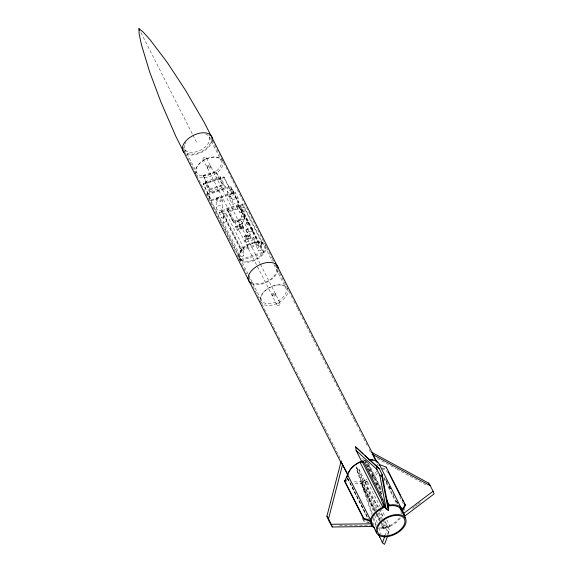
<?xml version="1.0" encoding="UTF-8"?>
<svg xmlns="http://www.w3.org/2000/svg" width="573" height="573" viewBox="0 0 573 573"><rect width="100%" height="100%" fill="white"/><g stroke="black" fill="none" stroke-linecap="round" stroke-linejoin="round"><path stroke-width="0.43" stroke-dasharray="2.87 2.15" d="M227.567 190.981L227.56 191.454A2.801 2.192 -2.2 0 0 231.399 193.144A2.801 2.192 -2.2 0 0 232.559 189.763L232.187 189.477L227.567 190.981L227.696 194.92A2.801 2.192 -2.2 0 0 231.535 196.611A2.801 2.192 -2.2 0 0 232.695 193.23L232.187 189.477M227.696 194.92L227.696 194.448M369.127 523.063L363.812 521.358L363.812 520.656L369.528 522.512M388.215 534.502L389.303 529.724L384.805 520.8M385.156 535.397L386.99 530.476L382.972 522.555M387.47 534.645L389.303 529.724M381.854 523.393C385.873 529.638 383.931 530.19 381.274 523.615M345.899 481.664L347.245 479.272M403.843 510.615L405.011 508.523M380.4 507.341L367.178 481.277C365.309 493.561 380.794 505.88 383.036 517.541M412.467 508.373L414.601 506.754M415.318 506.217L417.452 504.605M418.161 504.068L420.303 502.449M347.424 479.057L347.811 479.014L367.952 518.809M374.434 511.209L363.705 490.058L364.829 489.621L375.2 510.056M386.811 519.976L390.02 526.293L386.281 526.594L382.692 519.518M367.178 481.277L362.852 482.889L356.9 470.426L356.42 466.859L359.214 469.674L364.672 480.439L367.143 488.869L377.514 509.304M390.02 526.293L388.014 527.124L386.281 526.594M364.672 480.439L362.365 481.177M203.157 175.402L215.871 171.27L222.718 184.771L222.754 185.545L210.033 189.677L203.157 175.402L210.033 189.677M203.186 176.169L215.899 172.036L215.871 171.27M205.177 181.698L220.211 176.806L225.232 186.712L225.289 188.252L210.262 193.144L205.241 183.238L205.177 181.698L210.205 191.597L210.262 193.144M203.171 183.668L223.979 176.899L232.201 193.108L232.237 193.875L211.43 200.643L203.171 183.668L211.43 200.643M205.241 183.238L220.268 178.346L220.211 176.806M203.207 184.434L224.014 177.673L223.979 176.899M210.005 188.911L222.718 184.771M210.205 191.597L225.232 186.712M207.455 193.688L230.575 186.175L263.917 251.905L263.967 253.058L240.846 260.572L207.498 194.849L207.455 193.688L240.803 259.419L240.846 260.572M207.498 194.849L230.618 187.328L230.575 186.175M211.394 199.87L232.323 192.943M229.515 194.419L235.295 192.542L238.039 197.943L238.218 202.57L232.437 204.446L229.694 199.046L229.515 194.419L232.258 199.827L232.437 204.446M229.694 199.046L235.474 197.162L235.295 192.542M232.258 199.827L238.039 197.943M226.536 208.422L238.089 204.661L244.943 218.17L233.383 221.923L226.536 208.422L233.412 222.696L244.972 218.936L244.915 217.396L238.905 205.471M221.937 210.692L242.744 203.931L262.391 242.644L262.434 243.804L241.627 250.566L221.98 211.852L221.937 210.692L241.584 249.413L241.627 250.566M221.98 211.852L242.787 205.084L242.744 203.931M228.326 211.251L239.886 207.49L239.915 208.264L228.362 212.024L228.326 211.251L233.354 221.157L233.412 222.696M226.013 213.163L223.126 214.101L223.456 222.575L240.818 256.79L243.704 255.852L243.375 247.378L226.013 213.163L226.349 221.636L243.704 255.852M241.04 208.278L243.933 207.333L244.263 215.813L261.625 250.029L258.731 250.967L241.376 216.752L241.04 208.278L258.402 242.494L258.731 250.967M223.456 222.575L226.349 221.636M241.376 216.752L244.263 215.813M233.354 221.157L244.915 217.396M237.444 220.999L240.911 219.867L242.737 223.47L242.751 223.857L239.285 224.981L239.256 224.215L241.57 223.463L243.625 227.51L243.654 228.283L241.34 229.035L237.444 220.999L239.27 224.595L242.737 223.47M246.433 222.79L248.173 222.231L248.868 223.964L247.135 224.53L246.433 222.79L247.135 224.53M235.668 226.428L239.134 225.304L240.732 228.455L240.767 229.221L237.294 230.353L235.668 226.428L237.294 230.353M246.454 223.176L248.188 222.611M235.696 227.202L239.163 226.07L239.134 225.304M247.121 224.143L248.854 223.577L248.868 223.964M237.265 229.58L240.732 228.455M241.34 229.035L241.312 228.262L243.625 227.51M245.86 229.408L251.64 227.531L253.015 230.231L253.044 230.998L247.264 232.882L245.86 229.408L247.264 232.882M245.896 230.174L251.669 228.298L251.64 227.531M247.235 232.108L253.015 230.231M244.621 236.105L249.241 234.601L250.609 237.301L250.645 238.074L246.018 239.578L244.621 236.105L246.018 239.578M244.65 236.878L249.269 235.374L249.241 234.601M245.989 238.805L250.609 237.301M253.803 239.664L245.137 242.486L245.043 240.173L253.717 237.358L256.231 242.307L256.317 244.621L253.803 239.664L253.717 237.358M247.651 247.436L247.557 245.129L256.231 242.307M243.375 247.378L240.481 248.317L240.818 256.79M258.402 242.494L261.288 241.548L261.625 250.029M241.584 249.413L262.391 242.644M240.803 259.419L263.917 251.905M376.54 509.877L362.859 482.853L360.84 483.333L374.864 510.98M367.143 488.869L368.332 488.554M383.681 528.356L385.701 527.869L383.974 527.346L382.785 527.661L381.195 524.524M363.891 460.499L365.187 460.162M365.137 460.413L364.743 460.499L382.37 495.251M339.46 525.728L370.695 525.362M360.84 483.333L361.95 484.149L375.487 510.837M382.785 527.661L384.247 528.098M364.342 460.628L366.04 461.15L381.589 491.806M381.761 468.757L386.317 470.225L387.513 472.575M382.177 468.062L386.259 469.387M377.356 458.536L396.165 468.714M396.939 469.137L427.967 485.925M386.99 530.476L389.131 532.038M399.832 496.855L401.816 500.773M402.217 501.554L403.406 503.903M389.346 486.219L390.542 488.59M386.474 480.862L387.685 483.254M389.303 486.448L390.521 488.841M396.595 500.809L398.214 503.996M385.708 479.644L386.911 482.015M388.917 485.976L390.528 489.141M392.935 493.89L393.737 495.473M396.552 501.017L398.156 504.183M376.955 463.629L377.743 465.183M383.931 477.373L397.555 504.233M212.289 140.27L272.297 258.559M272.447 258.853L273.658 261.238M276.487 266.81L279.474 272.705M279.724 273.192L293.483 300.316M293.892 301.119L297.129 307.5M297.53 308.295L350.153 412.016M350.554 412.811L353.792 419.192M354.2 419.995L357.437 426.376M359.056 429.564L367.558 446.317M369.177 449.511L371.605 454.296M383.745 478.233L397.103 504.562M400.742 511.739L401.96 514.139M209.138 136.811L221.013 160.225M264.411 245.76A13.673 7.979 -26.9 0 1 249.248 261.209A13.673 7.979 -26.9 0 1 242.988 248.883A13.673 7.979 -26.9 0 1 264.411 245.76L272.361 261.438M273.951 264.568L285.884 288.083A13.673 7.979 -26.9 0 1 270.714 303.525A13.673 7.979 -26.9 0 1 264.461 291.199A13.673 7.979 -26.9 0 1 285.884 288.083M242.787 205.084L262.434 243.804M251.669 228.298L253.044 230.998M230.618 187.328L263.967 253.058M235.474 197.162L238.218 202.57M224.014 177.673L232.237 193.875M244.972 218.936L238.089 204.661M368.418 463.192L381.138 488.26M367.128 461.723L381.152 489.371M365.76 460.398L381.69 491.792M236.792 206.746L239.528 212.153M366.34 464.574L365.144 462.21L366.312 464.574M371.54 474.831L373.539 478.77L372.321 476.421M362.716 458.192L363.497 459.725M249.269 235.374L250.645 238.074M220.268 178.346L225.289 188.252M242.751 223.857L240.911 219.867M215.899 172.036L222.754 185.545M243.654 228.283L241.57 223.463M210.484 165.568A1.862 1.089 -26.9 0 1 208.414 167.674A1.862 1.089 -26.9 0 1 207.562 165.991A1.862 1.089 -26.9 0 1 210.484 165.568L210.943 166.471A1.862 1.089 -26.9 0 1 208.873 168.577A1.862 1.089 -26.9 0 1 208.02 166.893A1.862 1.089 -26.9 0 1 210.943 166.471M275.348 293.426A1.862 1.089 -26.9 0 1 273.278 295.532A1.862 1.089 -26.9 0 1 272.426 293.849A1.862 1.089 -26.9 0 1 275.348 293.426L275.806 294.329A1.862 1.089 -26.9 0 1 273.736 296.434A1.862 1.089 -26.9 0 1 272.884 294.751A1.862 1.089 -26.9 0 1 275.806 294.329M206.294 157.554A1.862 1.089 -26.9 0 1 204.224 159.659A1.862 1.089 -26.9 0 1 203.372 157.976A1.862 1.089 -26.9 0 1 206.294 157.554L260.078 263.566M260.486 264.361L280.297 303.418A1.862 1.089 -26.9 0 1 278.227 305.524A1.862 1.089 -26.9 0 1 277.375 303.84A1.862 1.089 -26.9 0 1 280.297 303.418M239.256 224.215L241.312 228.262M140.944 32.625L192.564 134.361M192.965 135.156L197.399 143.902M239.163 226.07L240.767 229.221M245.043 240.173L247.557 245.129M380.801 508.129L385.206 516.817M207.154 167.259L207.612 168.154M272.025 295.109L272.476 296.012M202.971 159.237L276.974 305.101M365.173 482.101L378.438 508.308M378.796 508.953L383.265 517.827M384.626 520.671L387.405 526.157M379.104 512.448L382.298 518.737M378.087 512.864L381.36 519.382M376.79 513.2L380.386 520.27M380.78 521.058L383.974 527.346M375.888 511.617L380.264 520.248M376.468 514.139L379.67 520.456M376.024 514.339L379.605 521.394M221.293 211.201L224.036 216.601M219.173 212.476L221.916 217.883M184.75 149.188L196.625 172.602M240.023 258.137L247.973 273.808M248.367 274.596L261.489 300.46M220.82 223.04L184.098 150.649A14.919 8.71 -26.9 0 0 203.043 150.72A14.919 8.71 -26.9 0 0 209.231 135.371M221.221 223.835L224.451 230.196M224.852 230.991L228.083 237.358M228.484 238.153L231.714 244.513M232.115 245.308L235.345 251.676M236.957 254.856L246.648 273.944M250.68 281.909L278.206 336.158M278.614 336.953L281.852 343.334M282.253 344.137L296.019 371.261M296.42 372.056L299.658 378.445M300.066 379.24L303.303 385.622M303.704 386.417L306.942 392.806M307.35 393.601L321.109 420.725M321.517 421.527L324.755 427.909M325.156 428.704L341.35 460.62M372.514 522.053L374.943 526.838M347.503 477.76L368.339 518.83M347.847 478.562L367.966 518.214M362.222 518.228L363.812 521.358M361.95 484.149L363.705 490.058M359.214 469.674L373.567 511.947M374.721 515.328L377.593 523.786M379.025 528.012L381.038 533.929M372.192 513.286L356.42 466.859L364.005 482.516M373.625 517.505L376.203 525.104M356.9 470.426L371.87 514.497M373.302 518.708L375.874 526.279M362.859 482.853L364.829 489.621M347.532 478.04L347.811 479.014M216.035 199.196L216.1 199.827A3.109 2.435 -2.2 0 0 219.509 201.696A3.109 2.435 -2.2 0 0 222.245 199.16A3.109 2.435 -2.2 0 0 219.316 196.847L218.506 196.904A3.109 2.435 -2.2 0 0 216.035 199.196L216.386 208.056M248.703 235.954A1.246 0.974 -2.2 0 1 246.762 236.713A1.246 0.974 -2.2 0 1 246.934 235.03A1.246 0.974 -2.2 0 1 248.703 235.954L248.739 236.728A1.246 0.974 -2.2 0 1 246.791 237.487A1.246 0.974 -2.2 0 1 246.963 235.797A1.246 0.974 -2.2 0 1 248.739 236.728M246.225 235.84L246.261 236.613M233.111 190.809L233.247 194.276M222.245 199.375L222.589 208.235A3.109 2.435 -2.2 0 1 217.79 210.212A3.109 2.435 -2.2 0 1 218.084 205.986A3.109 2.435 -2.2 0 1 222.589 208.235M399.395 517.899A16.166 9.433 -26.9 0 1 378.825 527.848M400.391 517.985A17.405 10.156 -26.9 0 1 378.237 528.7M377.55 472.969A17.405 10.156 -26.9 0 1 373.352 477.445M367.673 481.048A17.405 10.156 -26.9 0 1 352.832 483.211M349.014 480.983A17.405 10.156 -26.9 0 1 347.596 478.362M377.972 464.689A16.166 9.433 -26.9 0 1 378.137 465.627M376.776 470.884A16.166 9.433 -26.9 0 1 372.199 476.134M366.921 479.486A16.166 9.433 -26.9 0 1 364.013 480.69L362.537 481.155A16.166 9.433 -26.9 0 1 353.14 481.492M278.127 270.019A16.166 9.433 -26.9 0 1 267.448 281.973A16.166 9.433 -26.9 0 1 251.497 283.535M275.011 265.027A14.919 8.71 -26.9 0 1 268.823 280.376A14.919 8.71 -26.9 0 1 249.871 280.312M249.584 279.61A14.919 8.71 -26.9 0 1 249.685 275.52M212.347 140.364A16.166 9.433 -26.9 0 1 202.598 151.816A16.166 9.433 -26.9 0 1 187.049 154.438M183.804 149.954A14.919 8.71 -26.9 0 1 183.904 145.864M287.445 288.42A14.919 8.71 -26.9 0 1 272.089 305.058A14.919 8.71 -26.9 0 1 262.57 293.562A14.919 8.71 -26.9 0 1 285.977 286.643M265.521 245.201A14.919 8.71 -26.9 0 1 249.37 261.99A14.919 8.71 -26.9 0 1 241.613 249.169A14.919 8.71 -26.9 0 1 265.127 244.549M222.582 160.562A14.919 8.71 -26.9 0 1 213.793 174.772A14.919 8.71 -26.9 0 1 196.367 174.715M195.973 174.063A14.919 8.71 -26.9 0 1 204.762 159.846A14.919 8.71 -26.9 0 1 222.188 159.91M205.7 134.082A13.673 7.979 -26.9 0 1 200.55 150.119A13.673 7.979 -26.9 0 1 184.578 144.804M184.793 144.195A13.673 7.979 -26.9 0 1 185.767 142.34M243.167 226.614L240.853 227.366L240.889 228.133L243.196 227.381L243.167 226.614M369.943 471.672L366.741 465.362L369.922 471.686M377.141 485.868L375.136 481.929L377.134 485.904M381.539 494.549L379.541 490.603L381.539 494.592M217.217 199.576L217.196 199.175A1.948 1.533 -2.2 0 1 220.118 197.943A1.948 1.533 -2.2 0 1 220.261 200.521A1.948 1.533 -2.2 0 1 217.217 199.576M240.166 212.368A1.246 0.723 -26.9 0 0 241.734 211.043A1.246 0.723 -26.9 0 0 239.865 211.122A1.246 0.723 -26.9 0 0 240.166 212.368M237.43 206.968A1.246 0.723 -26.9 0 0 238.991 205.643A1.246 0.723 -26.9 0 0 237.129 205.721A1.246 0.723 -26.9 0 0 237.43 206.968M222.553 218.098A1.246 0.723 -26.9 0 0 224.115 216.773A1.246 0.723 -26.9 0 0 222.252 216.852A1.246 0.723 -26.9 0 0 222.553 218.098M219.81 212.698A1.246 0.723 -26.9 0 0 221.379 211.373A1.246 0.723 -26.9 0 0 219.509 211.451A1.246 0.723 -26.9 0 0 219.81 212.698M202.749 175.818A13.673 7.979 -26.9 0 0 221.536 162.274A13.673 7.979 -26.9 0 0 202.176 161.142A13.673 7.979 -26.9 0 0 202.749 175.818"/><path stroke-width="0.86" d="M346.636 477.696L347.646 474.788L370.487 519.811L370.28 521.237L363.755 519.109L344.609 481.384L347.646 474.788M386.202 467.138L405.276 504.741L405.34 505.572L402.504 510.744L379.355 464.467L386.202 467.138L386.195 467.847M360.123 462.146L362 461.38L363.726 461.902L382.864 499.635L384.82 506.317L386.145 508.924L388.286 510.486L381.905 476.564L382.076 474.251L379.247 468.678L355.64 446.847L356.127 450.493L361.577 461.244L363.16 460.964M388.286 510.486L388.458 508.172L382.076 474.251M369.922 520.642L372.543 526.515L332.383 526.988L328.601 520.255L326.904 516.187L341.021 461.731L348.14 474.931M332.383 526.988L328.544 518.708L342.683 464.173M387.606 536.142L384.547 544.35L382.413 542.789L384.855 536.221M344.609 481.384L345.827 479.171M405.276 504.741L402.196 509.483M370.487 519.811L369.42 520.083L363.69 518.279L344.617 480.675M433.059 491.211L434.069 493.926L404.875 516.008L403.858 513.293L433.059 491.211L430.23 485.646L428.59 483.118L371.82 452.391M347.41 476.285A17.405 10.156 -26.9 0 1 359.5 462.425L363.726 461.902M382.965 507.169L384.347 506.575M361.57 461.53L359.994 462.203L382.828 507.227L385.471 506.152M361.577 461.244L360.775 461.544A16.166 9.433 -26.9 0 0 348.513 472.969M362.53 461.172L362.021 461.387M382.864 499.635L381.675 499.943L362.602 462.347M386.367 499.635L389.167 505.164L387.577 505.522L390.206 504.978A17.405 10.156 -26.9 0 1 402.597 512.212M331.366 524.281L371.526 523.808M389.167 505.164L388.057 504.347L386.531 499.226M430.23 485.646L372.593 454.446L376.11 461.358M376.418 465.763L376.941 469.43L379.763 475.003L381.905 476.564M341.05 462.776L175.975 136.653L160.913 102.03L149.524 71.582L141.416 44.622L139.189 34.158L138.931 28.65L143.221 32.109L150.348 40.096L167.316 62.557L185.158 89.732L204.203 122.336L377.163 462.511M363.01 453.902L355.64 446.847M364.965 455.685L379.247 468.678M356.127 450.493L376.941 469.43M404.875 516.008L401.909 510.872M371.591 525.348L372.543 526.515M326.904 516.187L328.544 518.708M387.484 506.253L388.458 508.172M388.193 471.78L400.548 496.139M402.547 500.071L403.342 501.647M404.144 503.216L405.34 505.572M402.253 510.12L403.858 513.293M399.832 507.191L405.498 518.357M383.624 503.954L384.82 506.317M138.931 28.65L139.733 30.24M378.724 534.695L382.413 542.789M347.331 474.165L341.021 461.731L342.06 464.123M371.003 521.817L376.669 532.983M428.59 483.118L429.27 484.744M381.675 499.943C381.439 502.027 385.135 505.973 382.341 507.449A17.405 10.156 -26.9 0 0 370.251 521.308M379.763 475.003L386.145 508.924M379.376 535.748L379.584 537.216M363.69 518.279L363.755 519.109M388.487 506.081A16.166 9.433 -26.9 0 1 401.272 510.607M372.901 525.348A16.166 9.433 -26.9 0 1 385.543 506.912M374.534 527.826A17.405 10.156 -26.9 0 1 372.622 526.709M368.89 459.79A17.405 10.156 -26.9 0 1 379.577 465.111M369.42 459.696A16.166 9.433 -26.9 0 1 373.116 460.191M250.358 282.797A16.166 9.433 -26.9 0 1 258.287 265.478A16.166 9.433 -26.9 0 1 278.113 267.82M183.947 152.568A16.166 9.433 -26.9 0 1 189.548 137.67L193.13 135.493A16.166 9.433 -26.9 0 1 210.219 134.662L211.817 136.589A16.166 9.433 -26.9 0 1 212.425 139.017M384.462 535.934A14.919 8.71 -26.9 0 0 404.953 521.165A14.919 8.71 -26.9 0 0 383.831 519.919A14.919 8.71 -26.9 0 0 384.462 535.934M383.91 536.794A16.166 9.433 -26.9 0 0 406.107 520.785A16.166 9.433 -26.9 0 0 383.23 519.439A16.166 9.433 -26.9 0 0 383.91 536.794"/></g></svg>
